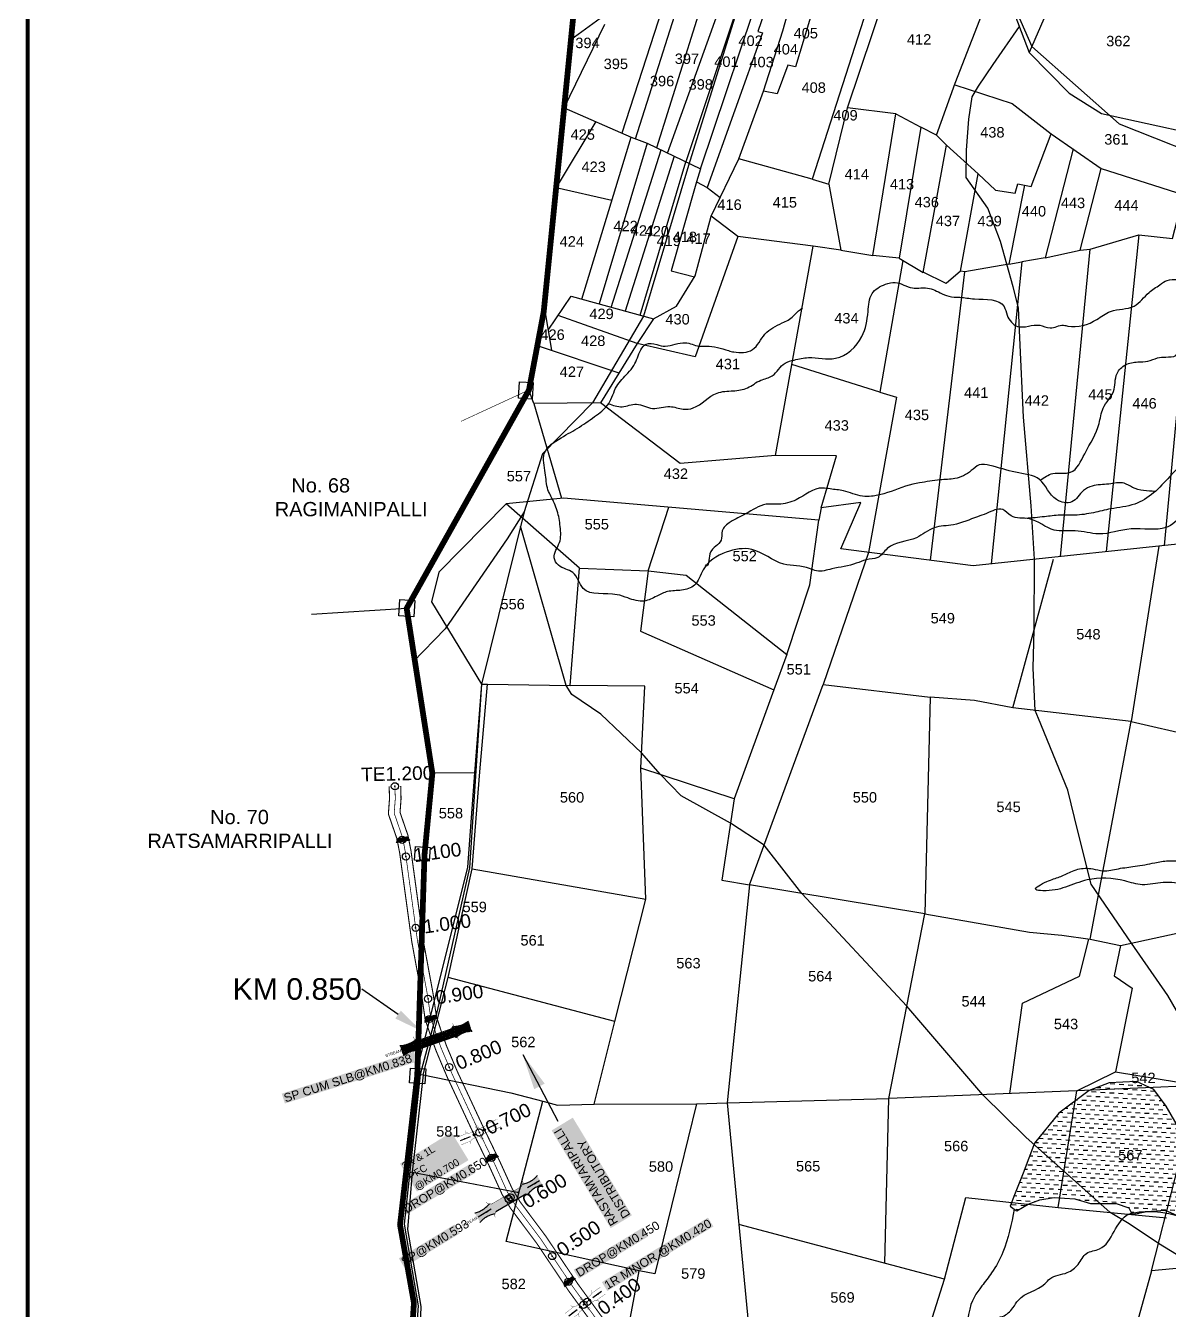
# Model space of a CAD drawing. Header units: millimetres. Extents: x 201998 to 206429, y 1598826 to 1606077.
# Drawn here: x 201998 to 203587, y 1601243 to 1603028 of the extents above; entities that cross this region are included whole.
import ezdxf
from ezdxf import colors
from ezdxf.entities.mleader import LeaderData, LeaderLine
from ezdxf.enums import TextEntityAlignment as Align
from ezdxf.math import Vec2, Vec3

# ---------------------------------------------------------------- set-up
doc = ezdxf.new("R2010")
doc.units = ezdxf.units.MM
doc.header["$PDMODE"] = 32
doc.header["$PDSIZE"] = 10
doc.linetypes.add('ACAD_ISO02W100', pattern=[15, 12, -3])
doc.linetypes.add('HIDDEN2', pattern=[0.1875, 0.125, -0.0625])
for name, color, linetype in [('CANAL1', 7, 'Continuous'), ('CSMark', 72, 'Continuous'), ('PLOTS', 7, 'Continuous'), ('PLOTS NO', 7, 'Continuous'), ('RE REMARKS', 7, 'Continuous'), ('ROADS', 1, 'Continuous'), ('STREAMS', 4, 'Continuous'), ('STRUCTURE', 5, 'Continuous'), ('TANKS', 4, 'Continuous'), ('TEXT', 1, 'Continuous'), ('text2', 7, 'Continuous'), ('VILLAGE BOUNDARY STONES', 1, 'Continuous'), ('VILLAGE BOUNDRY', 5, 'Continuous'), ('VILLAGE STONES', 240, 'Continuous')]:
    doc.layers.add(name, color=color, linetype=linetype)
doc.styles.get("Standard").update_dxf_attribs({"font": 'arial.ttf'})
doc.dimstyles.get("Standard").update_dxf_attribs({"dimtxt": 0.18, "dimasz": 0.18, "dimexe": 0.18, "dimexo": 0.0625, "dimgap": 0.09, "dimtad": 0, "dimtih": 1, "dimtoh": 1, "dimdec": 4, "dimzin": 0, "dimdsep": 46, "dimtxsty": 'Standard', "dimcen": 0.09, "dimadec": 0, "dimazin": 0, "dimtfac": 1, "dimtdec": 4, "dimtofl": 0, "dimtmove": 0, "dimatfit": 3, "dimfxl": 1, "dimtolj": 1, "dimtzin": 0, "dimarcsym": 0})

# ---------------------------------------------------------------- blocks, each defined once
blk = doc.blocks.new('DROP')
h = blk.add_hatch()
h.set_pattern_fill('ANSI31', color=1, scale=10, angle=45)
h.set_pattern_definition([(90, (-324.4107, -25.7687), (-1.25, 0), [])])
h.paths.add_polyline_path([(-9.9, -4.3), (-13.8, 4.1), (13.8, 4.1), (10.2, -4.3)])
at = {"layer": 'STRUCTURE', "color": 5, "const_width": 0.49}
blk.add_lwpolyline([(-9.9, -4.3), (-13.8, 4.1), (13.8, 4.1), (10.2, -4.3), (-9.9, -4.3)], dxfattribs=at)
at = {"layer": 'STRUCTURE', "color": 5}
blk.add_circle((0, 0), 1.33, dxfattribs=at)
blk = doc.blocks.new('OT')
at = {"layer": 'STRUCTURE', "color": 190}
for points, const_width in [([(769751.4, 1706595.8), (769729.4, 1706595.8)], 0.5), ([(769775.2, 1706601.8), (769775.2, 1706597.8), (769769.2, 1706593.8), (769761.8, 1706593.8), (769754.4, 1706593.8), (769748.4, 1706597.8), (769748.4, 1706601.8)], 0.5), ([(769761.8, 1706593.8), (769761.8, 1706581)], 2.5), ([(769751.4, 1706579), (769729.4, 1706579)], 0.5), ([(769748.4, 1706573), (769748.4, 1706577), (769754.4, 1706581), (769761.8, 1706581), (769761.8, 1706581), (769761.8, 1706581), (769769.2, 1706581), (769775.2, 1706577), (769775.2, 1706573)], 0.5)]:
    blk.add_lwpolyline(points, dxfattribs=dict(at, const_width=const_width))
at = {"layer": 'STRUCTURE', "color": 0}
blk.add_circle((769761.8, 1706587.4), 1.87, dxfattribs=at)
blk.add_leader([(769732.6, 1706587.4), (769753.8, 1706587.4)], dimstyle='Standard', override={"dimasz": 10, "dimgap": 0.09, "dimtad": 0}, dxfattribs=at)
blk = doc.blocks.new('SP')
at = {"layer": 'STRUCTURE'}
h = blk.add_hatch(dxfattribs=at)
h.set_pattern_fill('DASH', color=256, scale=8, style=0)
h.set_pattern_definition([(0, (0, 0), (1, 1), [1, -1])])
edge = h.paths.add_edge_path()
edge.add_spline(control_points=[(769825.7, 1706742.1), (769825.3, 1706741.8), (769823.8, 1706740.8), (769820.9, 1706740.3), (769817, 1706739.7), (769811.4, 1706738.9), (769804, 1706739.7), (769798.4, 1706741), (769795.6, 1706741.6)], knot_values=[0, 0, 0, 0, 1.613557, 5.24513, 8.624976, 13.470124, 22.190216, 30.746377, 30.746377, 30.746377, 30.746377], degree=3, periodic=0)
edge.add_line((769795.6, 1706741.6), (769792.6, 1706739.6))
edge.add_line((769792.6, 1706739.6), (769732.6, 1706739.6))
edge.add_line((769732.6, 1706739.6), (769729.6, 1706741.6))
edge.add_spline(control_points=[(769729.6, 1706741.6), (769726.9, 1706740.9), (769721.3, 1706739.5), (769713.9, 1706738.5), (769708.3, 1706739.1), (769704.4, 1706739.6), (769701.5, 1706740), (769700, 1706741), (769699.5, 1706741.3)], knot_values=[0, 0, 0, 0, 8.556161, 17.276253, 22.121402, 25.501247, 29.13282, 30.746377, 30.746377, 30.746377, 30.746377], degree=3, periodic=0)
edge.add_line((769699.5, 1706741.3), (769699.5, 1706722.1))
edge.add_spline(control_points=[(769699.5, 1706722.1), (769700, 1706722.4), (769701.4, 1706723.4), (769704.3, 1706724), (769708.2, 1706724.5), (769713.8, 1706725.3), (769721.2, 1706724.5), (769726.8, 1706723.3), (769729.6, 1706722.6)], knot_values=[0, 0, 0, 0, 1.613557, 5.24513, 8.624976, 13.470124, 22.190216, 30.746377, 30.746377, 30.746377, 30.746377], degree=3, periodic=0)
edge.add_line((769729.6, 1706722.6), (769732.6, 1706724.6))
edge.add_line((769732.6, 1706724.6), (769792.6, 1706724.6))
edge.add_line((769792.6, 1706724.6), (769795.6, 1706722.6))
edge.add_spline(control_points=[(769795.6, 1706722.6), (769798.4, 1706723.3), (769803.9, 1706724.8), (769811.3, 1706725.8), (769817, 1706725.1), (769820.9, 1706724.7), (769823.8, 1706724.2), (769825.2, 1706723.3), (769825.7, 1706723)], knot_values=[0, 0, 0, 0, 8.556161, 17.276253, 22.121402, 25.501247, 29.13282, 30.746377, 30.746377, 30.746377, 30.746377], degree=3, periodic=0)
edge.add_line((769825.7, 1706723), (769825.7, 1706742.1))
h.paths.add_polyline_path([(769764.2, 1706732.1, -1), (769761.1, 1706732.1, -1)], flags=0)
h.paths.add_polyline_path([(769761.1, 1706732.1, 1), (769764.2, 1706732.1, 1)], flags=16)
at = {"layer": 'STRUCTURE', "const_width": 0.628}
for points in [[(769726.6, 1706747.6), (769726.6, 1706743.6), (769732.6, 1706739.6), (769792.6, 1706739.6), (769798.6, 1706743.6), (769798.6, 1706747.6)], [(769726.6, 1706716.6), (769726.6, 1706720.6), (769732.6, 1706724.6), (769792.6, 1706724.6), (769798.6, 1706720.6), (769798.6, 1706716.6)]]:
    blk.add_lwpolyline(points, dxfattribs=at)
at = {"layer": 'STRUCTURE', "color": 3}
blk.add_lwpolyline([(769732.6, 1706724.6), (769792.6, 1706724.6)], dxfattribs=at)
blk.add_lwpolyline([(769732.6, 1706724.6), (769792.6, 1706724.6)], dxfattribs=at)
at = {"layer": 'STRUCTURE', "color": 0}
blk.add_circle((769762.6, 1706732.1), 1.55, dxfattribs=at)
at = {"layer": 'STRUCTURE'}
for points in [[(769699.5, 1706741.3), (769700.9, 1706740.5), (769704.4, 1706739.6), (769707.8, 1706739.2), (769712.6, 1706738.8), (769721.3, 1706739.7), (769729.6, 1706741.6)], [(769825.7, 1706742.1), (769824.3, 1706741.3), (769820.8, 1706740.3), (769817.5, 1706739.8), (769812.7, 1706739.2), (769804, 1706739.9), (769795.6, 1706741.6)], [(769699.5, 1706722.1), (769700.9, 1706723), (769704.4, 1706724), (769707.7, 1706724.5), (769712.5, 1706725), (769721.2, 1706724.4), (769729.6, 1706722.6)], [(769825.7, 1706723), (769824.3, 1706723.8), (769820.8, 1706724.7), (769817.4, 1706725.1), (769812.6, 1706725.5), (769803.9, 1706724.6), (769795.6, 1706722.6)]]:
    blk.add_spline(points, degree=3, dxfattribs=at)
at = {"layer": 'STRUCTURE', "color": 0}
blk.add_text('STREAM', height=5, dxfattribs=at).set_placement((769684.3, 1706732.1), align=Align.MIDDLE_CENTER)
for points in [[(769727.4, 1706732.1), (769700.8, 1706732.1)], [(769824.4, 1706732.1), (769800.5, 1706732.1)]]:
    blk.add_leader(points, dimstyle='Standard', override={"dimasz": 10, "dimgap": 0.09, "dimtad": 0}, dxfattribs=at)
blk = doc.blocks.new('SLB')
at = {"layer": 'STRUCTURE'}
h = blk.add_hatch(dxfattribs=at)
h.set_pattern_fill('DOTS', color=6, scale=20, angle=320.3722, style=0)
h.set_pattern_definition([(320.372247934, (-159.4327, -72.9564), (1.2786241598, 0.5641323054), [0, -1.25])])
h.paths.add_polyline_path([(769699.5, 1706871.1), (769699.5, 1706861.1), (769729.1, 1706861.1), (769732.1, 1706863.1), (769792.1, 1706863.1), (769795.1, 1706861.1), (769824.7, 1706861.1), (769824.7, 1706871.1), (769795.1, 1706871.1), (769792.1, 1706869.1), (769732.1, 1706869.1), (769729.1, 1706871.1)])
at = {"layer": 'STRUCTURE', "color": 6, "linetype": 'ACAD_ISO02W100', "ltscale": 0.5, "const_width": 0.5}
for points in [[(769699.5, 1706871.1), (769729.1, 1706871.1)], [(769795.1, 1706871.1), (769824.7, 1706871.1)], [(769699.5, 1706861.1), (769729.1, 1706861.1)], [(769795.1, 1706861.1), (769824.7, 1706861.1)]]:
    blk.add_lwpolyline(points, dxfattribs=at)
at = {"layer": 'STRUCTURE', "color": 6, "const_width": 0.628}
for points in [[(769726.1, 1706877.1), (769726.1, 1706873.1), (769732.1, 1706869.1), (769792.1, 1706869.1), (769798.1, 1706873.1), (769798.1, 1706877.1)], [(769726.1, 1706855.1), (769726.1, 1706859.1), (769732.1, 1706863.1), (769792.1, 1706863.1), (769798.1, 1706859.1), (769798.1, 1706855.1)]]:
    blk.add_lwpolyline(points, dxfattribs=at)
at = {"layer": 'STRUCTURE', "color": 6}
blk.add_lwpolyline([(769732.1, 1706863.1), (769792.1, 1706863.1)], dxfattribs=at)
blk.add_lwpolyline([(769732.1, 1706863.1), (769792.1, 1706863.1)], dxfattribs=at)
at = {"layer": 'STRUCTURE', "color": 0}
blk.add_circle((769762.1, 1706866.1), 1.24, dxfattribs=at)
for points in [[(769703.8, 1706866), (769726.7, 1706866)], [(769818.6, 1706865.8), (769795.7, 1706865.8)]]:
    blk.add_leader(points, dimstyle='Standard', override={"dimasz": 10, "dimgap": 0.09, "dimtad": 0}, dxfattribs=at)

msp = doc.modelspace()

# ---------------------------------------------------------------- hatches: boundary and pattern name
at = {"layer": 'TANKS'}
h = msp.add_hatch(dxfattribs=at)
h.set_pattern_fill('DASH', color=256, scale=1.9816, angle=-3.6104)
h.set_pattern_definition([(356.38964, (193844.571, 1595630.348), (6.67528, 5.8829062), [6.2915795, -6.2915795])])
h.paths.add_polyline_path([(203671.2, 1601308.3), (203670.3, 1601323.9), (203659.4, 1601338.8), (203652.2, 1601355.7), (203648, 1601379.6), (203638.3, 1601395.7), (203621.8, 1601428.7), (203612.7, 1601460.1), (203611.6, 1601477.2), (203601.3, 1601494), (203582.4, 1601526.9), (203565.3, 1601550.1), (203540.9, 1601561), (203503.1, 1601559.4), (203475.3, 1601548.9), (203433.2, 1601517), (203399.6, 1601475.7), (203383.5, 1601433.9), (203371.8, 1601403.5), (203365.8, 1601388), (203371.4, 1601383.9), (203375, 1601381.3), (203390.7, 1601390.7), (203406.8, 1601396.8), (203426.7, 1601399.9), (203455.4, 1601398), (203477.2, 1601391.8), (203512.8, 1601391.5), (203530.5, 1601385.5), (203535.3, 1601376.2), (203555.3, 1601380.7), (203580.7, 1601382.2), (203600.9, 1601373.4), (203614.8, 1601357.7), (203632.4, 1601342.1), (203646, 1601330), (203657.4, 1601319.1)])
h.paths.add_polyline_path([(203630.9, 1601474.7), (203704.8, 1601478.9), (203766.8, 1601476.3), (203842.7, 1601457.5), (203911.5, 1601434), (203963.3, 1601425.3), (204034.9, 1601399.5), (204047.6, 1601388.5), (204063.3, 1601375), (204062.3, 1601363.3), (204054.5, 1601354.4), (204035.9, 1601352.1), (204001.7, 1601355.9), (203958.9, 1601360.6), (203933.6, 1601363.4), (203918.1, 1601365.1), (203879.5, 1601365.7), (203855.4, 1601366.1), (203802.2, 1601378.9), (203750.1, 1601396.9), (203703.9, 1601409.8), (203644.8, 1601441.1), (203634.3, 1601457.9)])

# ---------------------------------------------------------------- linework, layer by layer
at = {"color": 5, "const_width": 5.6}
msp.add_lwpolyline([(202000.9, 1605698.7), (206425.5, 1605698.7), (206425.5, 1598829.6), (202000.9, 1598829.6)], close=True, dxfattribs=at)
at = {"layer": 'CANAL1', "color": 200, "const_width": 1.5}
for points in [[(202811.3, 1601189.5), (202752.3, 1601270.3), (202707.8, 1601336.6), (202671.6, 1601385), (202659.9, 1601404.3), (202642.6, 1601442.4), (202618.4, 1601492.7), (202583.3, 1601568), (202567.9, 1601604.5), (202560.7, 1601624.5), (202553, 1601647.6), (202548.3, 1601680), (202534.4, 1601755.4), (202517.6, 1601878.6), (202513.7, 1601898.7), (202501.9, 1601932.8), (202503.5, 1601954.2), (202503, 1601971.1)], [(202824.3, 1601198.8), (202765.4, 1601279.5), (202720.8, 1601345.9), (202684.9, 1601394), (202674.1, 1601411.8), (202657.1, 1601449.2), (202632.9, 1601499.5), (202597.9, 1601574.5), (202582.8, 1601610.3), (202575.8, 1601629.7), (202568.7, 1601651.3), (202564.1, 1601682.6), (202550.2, 1601757.9), (202533.4, 1601881.2), (202529.2, 1601902.8), (202518.1, 1601935), (202519.5, 1601953.8), (202519, 1601971.5)]]:
    msp.add_lwpolyline(points, dxfattribs=at)
at = {"layer": 'CANAL1', "color": 1, "linetype": 'HIDDEN2', "ltscale": 4, "const_width": 1}
msp.add_lwpolyline([(202817.8, 1601194.2), (202758.9, 1601274.9), (202714.3, 1601341.3), (202678.2, 1601389.5), (202667, 1601408), (202649.9, 1601445.8), (202625.6, 1601496.1), (202590.6, 1601571.2), (202575.3, 1601607.4), (202568.2, 1601627.1), (202560.8, 1601649.4), (202556.2, 1601681.3), (202542.3, 1601756.7), (202525.5, 1601879.9), (202521.4, 1601900.7), (202510, 1601933.9), (202511.5, 1601954), (202511, 1601971.3)], dxfattribs=at)
at = {"layer": 'PLOTS'}
for points in [[(203263.3, 1602876), (203289.4, 1602948.3), (203336.3, 1603069.9), (203346.5, 1603149), (203241.3, 1603176)], [(202962.8, 1603140.2), (202874.4, 1602858.3)], [(202845.3, 1602870.8), (202925.3, 1603123.4)], [(202889.6, 1602851), (202985.2, 1603116.5)], [(203004.8, 1603109.1), (202915.2, 1602838.7)], [(203364.9, 1603062.7), (203391.8, 1602990.7), (203447.6, 1602934.3), (203492.5, 1602906.1), (203619.5, 1602878), (203632.5, 1603045), (203586.3, 1603097.4), (203498.4, 1603112.1), (203485.9, 1603065.4), (203423.7, 1603062.9), (203391.8, 1602990.7)], [(202899.5, 1603104.8), (202826.3, 1602878.8)], [(202935.5, 1602828.9), (203026.7, 1603100.8)], [(203040.9, 1603095.4), (203015.3, 1603020.1), (203021.4, 1603018), (202944.5, 1602803.3)], [(203039.5, 1602430.9), (203092.1, 1602721.8), (202987.4, 1602735.1), (202950.5, 1602763.2), (202988.9, 1602843), (203022.9, 1602936.8), (203049.9, 1603021), (203070, 1603094.2), (203056.1, 1603100.5)], [(203106.1, 1603100.2), (203067.3, 1602970.6), (203056.6, 1602973.2), (203042.1, 1602933.5), (203023, 1602936.9)], [(203175, 1603077.2), (203090.6, 1602814.6), (202988.9, 1602843)], [(203090.6, 1602814.6), (203113.7, 1602807.6), (203139.8, 1602914), (203192.3, 1603071.4)], [(202746, 1602914), (202802.8, 1603030.2)], [(203288.6, 1602945.8), (203368.5, 1602919.8), (203422.7, 1602877.9), (203491.9, 1602829.8), (203606.9, 1602793.2), (203615, 1602818.7), (203620.3, 1602836.8), (203680.9, 1602821.2), (203692.5, 1602820.2), (203691.5, 1602808.6), (203675.4, 1602810), (203615, 1602818.7)], [(202746, 1602914), (202839, 1602873.3)], [(203130.5, 1602716.1), (203175, 1602708.5), (203206.9, 1602905.3), (203139.8, 1602914)], [(202790.1, 1602894.7), (202734.9, 1602803.1)], [(203206.9, 1602905.3), (203241.3, 1602887), (203211.3, 1602704.8), (203175, 1602708.5)], [(203211.3, 1602704.8), (203244.9, 1602685.2), (203277.3, 1602862), (203263.3, 1602876), (203241.3, 1602887)], [(203321.1, 1602822.1), (203345.3, 1602799.7), (203372.4, 1602795.1), (203376.2, 1602808.5), (203395, 1602804.4), (203422.7, 1602877.9)], [(202770.4, 1602648), (202839, 1602873.3), (202861.3, 1602864.6), (202935.5, 1602828.9), (202929.9, 1602811.1), (202944.5, 1602803.3), (202963, 1602789.2)], [(202861.3, 1602864.6), (202794.5, 1602641.4)], [(203296.4, 1602686.8), (203321.1, 1602822.1), (203277.3, 1602862)], [(202811.6, 1602636.7), (202880.8, 1602855.3)], [(202898.9, 1602846.5), (202830.7, 1602631.5)], [(203453, 1602856.8), (203414.3, 1602705.6), (203381.9, 1602699.8)], [(202851.6, 1602625.7), (202915.2, 1602838.7)], [(203414.3, 1602705.6), (203463, 1602716.1), (203491.9, 1602829.8)], [(202929.9, 1602811.1), (202894.5, 1602687.5), (202927, 1602678.9)], [(203113.7, 1602807.6), (203130.5, 1602716.1), (203092.1, 1602721.8)], [(203385.6, 1602806.4), (203363.7, 1602696.9), (203302.8, 1602686)], [(202734.9, 1602803.1), (202812.3, 1602785.7)], [(203463, 1602716.1), (203476.6, 1602717.3), (203544.4, 1602737.2), (203591, 1602732.5), (203606.9, 1602793.2)], [(202870, 1602620.7), (202901.9, 1602638.2), (202928.1, 1602680.6), (202950.5, 1602763.2)], [(202987.4, 1602735.1), (202928.2, 1602568), (202847.3, 1602586.4), (202796.6, 1602504)], [(203544.4, 1602737.2), (203499.1, 1602297.4)], [(203435.7, 1602290.7), (203476.6, 1602717.3)], [(203579.9, 1602306), (203619.6, 1602728.6)], [(203216.7, 1602701.7), (203184.4, 1602518.9), (203062.3, 1602557.1)], [(203363.7, 1602696.9), (203381.9, 1602699.8), (203339.4, 1602280.5)], [(203254.9, 1602285.3), (203302.8, 1602686), (203296.4, 1602686.8), (203276.5, 1602669.9), (203244.9, 1602685.4)], [(202723.7, 1602605.1), (202756, 1602652), (202870, 1602620.7), (202847.3, 1602586.4)], [(202718.4, 1602637.5), (202728.3, 1602577)], [(202847.3, 1602586.4), (202737.7, 1602625.5)], [(202708.8, 1602583.5), (202822.2, 1602545.7)], [(203102.9, 1602358.1), (203124.3, 1602430.4), (203039.5, 1602430.9), (202907.1, 1602419.6), (202796.6, 1602504), (202703.9, 1602503.2), (202697.2, 1602521.9)], [(203184.4, 1602518.9), (203207.6, 1602511.7), (203168.9, 1602296.2)], [(202703.9, 1602503.2), (202742.5, 1602371.4)], [(202542, 1601571.6), (202550.2, 1601570.6), (202584.9, 1601705.6), (202618.5, 1601856.4), (202628.8, 1601991.5), (202639.8, 1602113.3), (202754.4, 1602111.1), (202767.6, 1602274.3), (202665.7, 1602363.7)], [(204392.2, 1601613.4), (204265.5, 1601695.5), (203687.6, 1601836.3), (203710.5, 1602020.4), (203735.3, 1602266), (203646, 1602313), (203314.1, 1602277.8), (203130.3, 1602301), (203158.1, 1602365.7), (203102.9, 1602358.1), (203099.8, 1602341.2), (202745.3, 1602371.7), (202665.7, 1602363.7), (202571.9, 1602268.6), (202561.7, 1602227.7), (202631.4, 1602113.3), (202621.4, 1601990.2), (202563, 1601989.3)], [(202767.6, 1602274.3), (202862.7, 1602270.8), (202891.4, 1602359.1)], [(203055.3, 1602154.3), (203087.4, 1602251.4), (203099.8, 1602341.2)], [(203572, 1602305.1), (203533.5, 1602061.3)], [(203168.9, 1602296.2), (203105.8, 1602112.8), (203254.4, 1602095.2), (203247.1, 1601794), (203003.6, 1601834.4), (203105.8, 1602112.8)], [(203369.3, 1602080.2), (203425.6, 1602286.8)], [(202862.7, 1602270.8), (202852.1, 1602186.6), (203037.5, 1602105.5), (202982.3, 1601953.8), (202852.6, 1601996.5), (202858.1, 1602110.2), (202754.4, 1602111.1)], [(202862.7, 1602270.8), (202915.7, 1602264.5), (203055.3, 1602154.3), (203037.5, 1602105.5)], [(202631.4, 1602113.3), (202639.8, 1602113.3)], [(203247.1, 1601794), (203392.7, 1601768.5), (203437.6, 1601764.4), (203476.8, 1601758.9), (203533.5, 1602061.3), (203369.3, 1602080.2), (203315.9, 1602090.7), (203254.4, 1602095.2)], [(203533.5, 1602061.3), (203710.5, 1602020.4)], [(202621.4, 1601990.2), (202611.6, 1601859.1), (202542.3, 1601580.6)], [(202618.5, 1601856.4), (202859.4, 1601814.6), (202852.6, 1601996.5)], [(202982.3, 1601953.8), (202965, 1601840.7), (203003.6, 1601834.4)], [(203003.6, 1601834.4), (202972.7, 1601531.7), (203197.2, 1601537.4), (203247.1, 1601794)], [(202787.6, 1601529.7), (202816.6, 1601644.3), (202859.4, 1601814.6)], [(203679.9, 1601784.9), (203669.9, 1601702), (203627.5, 1601555.5), (203458.2, 1601548.1), (203512.1, 1601574.4), (203627.5, 1601555.5)], [(203476.8, 1601758.9), (203518.8, 1601750.2), (203680.6, 1601785.1)], [(203365.1, 1601544.3), (203382.6, 1601670), (203461.7, 1601707.4), (203474.9, 1601759.1)], [(203518.8, 1601750.2), (203509.9, 1601708.1), (203535.3, 1601690.7), (203512.1, 1601574.4)], [(202816.6, 1601644.3), (202584.9, 1601705.6)], [(202550.2, 1601570.6), (202535.1, 1601435.4), (202528.3, 1601355.6), (202547, 1601248.4), (202545.7, 1601212.2), (202534.7, 1601213.5)], [(202550.2, 1601570.6), (202671.9, 1601545.4), (202718.2, 1601533.3), (202736.6, 1601528.5), (202787.6, 1601529.7), (202929.8, 1601530.3), (202972.7, 1601531.7)], [(203951.5, 1601334.5), (203562.1, 1601298.1), (203627.5, 1601555.5)], [(203191.4, 1601308.6), (203197.2, 1601537.4)], [(203458.2, 1601548.1), (203197.2, 1601537.4)], [(203432.5, 1601386.1), (203458.2, 1601548.1)], [(202545.7, 1601212.2), (202633.9, 1601195.9), (202702.2, 1601180.3), (202823.1, 1601152.2), (202850.2, 1601298.2), (202665.4, 1601339.1), (202716.3, 1601533.8)], [(202972.7, 1601531.7), (202988.9, 1601362.6), (203001.6, 1601227.5), (202948, 1601216.1), (202928.9, 1601134.5), (202823.1, 1601152.2)], [(202929.8, 1601530.3), (202872.1, 1601294.2), (202850.2, 1601298.2)], [(202535.1, 1601435.4), (202680.6, 1601407.4), (202683.2, 1601407.4)], [(203274.6, 1601286.4), (203304.2, 1601400.2), (203432.5, 1601386.1), (203582.8, 1601371.6)], [(203233.4, 1601156.1), (203274.6, 1601286.4), (202988.9, 1601362.6)], [(203562.1, 1601298.1), (203482.1, 1601011.1)]]:
    msp.add_lwpolyline(points, dxfattribs=at)
at = {"layer": 'ROADS'}
for points in [[(203408, 1603331.1), (203393.2, 1603205.1), (203384.8, 1603142.8), (203358.1, 1603084.6), (203395.5, 1602999.1), (203516.8, 1602891.7), (203666.5, 1602832.3), (203747, 1602811.3), (204031.6, 1602509.2), (204064.9, 1602366.9), (204100.3, 1602344.7), (204136.5, 1602333.6), (204267.5, 1602224), (204286.5, 1602172.4), (204310.1, 1602094), (204312.7, 1602053), (204398.6, 1601967.4), (204403.5, 1601920.6), (204435.3, 1601898.6), (204416, 1601861.3)], [(203029.1, 1603200.9), (202964.2, 1603148.1), (202893.3, 1603107.6), (202816.3, 1603052.9), (202755.4, 1603008.2)], [(202996.6, 1603174.5), (203003.7, 1603105.8), (202918.8, 1602833.9), (202856.4, 1602624.4), (202785.5, 1602503.9), (202715.9, 1602433.3), (202690.3, 1602352.8), (202667.1, 1602315), (202581, 1602189.9), (202536, 1602143.8)], [(203608.8, 1601638.8), (203584.5, 1601680.6), (203534.1, 1601753.5), (203478.1, 1601835.3), (203474.1, 1601851.4), (203455.1, 1601927.8), (203445.6, 1601966.1), (203404.9, 1602065.6), (203400.4, 1602076.6), (203397.6, 1602135.3), (203398.9, 1602188.7), (203399.3, 1602286.9), (203394.7, 1602360.8), (203384.1, 1602484.3), (203379, 1602594.3), (203377, 1602635.8), (203369.8, 1602665.4), (203352.3, 1602728.1), (203334.4, 1602774.7), (203304.4, 1602816.9), (203304.9, 1602855.2), (203308.3, 1602898), (203313, 1602929), (203321.6, 1602944), (203342, 1602974.2), (203378.4, 1603026.7)], [(202690.3, 1602352.8), (202631.4, 1602113.3), (202614.4, 1601857.8), (202569.6, 1601659.2), (202546.1, 1601571.1), (202524, 1601363), (202543.5, 1601249.3), (202527.5, 1601036.9), (202547.3, 1600917.7), (202545.2, 1600732.2)], [(203802.1, 1601130.7), (203692.5, 1601252.7), (203638.4, 1601295.5), (203571.8, 1601336), (203530.8, 1601363.5), (203504.3, 1601379.2), (203387.3, 1601483.8), (203327.7, 1601542.7), (203222.2, 1601665.7), (203076.3, 1601822.3), (203023.7, 1601889.3), (202977.2, 1601920), (202908.7, 1601958), (202879.7, 1601987.6), (202853.6, 1602017.8), (202797.2, 1602071.7), (202756.8, 1602098.6), (202748.8, 1602111.2), (202685.3, 1602332.5)]]:
    msp.add_lwpolyline(points, dxfattribs=at)
at = {"layer": 'STREAMS'}
for points in [[(202807.8, 1602502.8), (202826.5, 1602498.6), (202846.6, 1602502.1), (202869, 1602496.3), (202892.9, 1602498.9), (202911.6, 1602495.2), (202925.2, 1602496.9), (202958.4, 1602517.6), (202980.8, 1602520.7), (203000.6, 1602524.9), (203019.2, 1602535.4), (203035.2, 1602541.6), (203052.9, 1602559.2), (203065.6, 1602563.5), (203085.3, 1602566.8), (203123.2, 1602565.9), (203159.6, 1602596.1), (203168.2, 1602631), (203173.8, 1602655.7), (203192.3, 1602668.8), (203206, 1602671.4), (203229.8, 1602663.6), (203248.2, 1602663.8), (203268.3, 1602657), (203280.3, 1602652.1), (203295.6, 1602650.6), (203316.1, 1602648.5), (203357.2, 1602637.8), (203361.4, 1602625.9), (203376, 1602610.1), (203406.6, 1602611.8), (203421.1, 1602608.1), (203439.9, 1602611.8), (203445.7, 1602610.7), (203486.1, 1602619.9), (203504.9, 1602631), (203537.9, 1602638.5), (203558.5, 1602657.4), (203573.4, 1602668), (203583.8, 1602674.2), (203610.1, 1602678.1), (203615.6, 1602685.8), (203655.6, 1602720.2), (203676, 1602720.7), (203696.9, 1602697.4), (203708.6, 1602680.7), (203716.8, 1602665.2), (203740.3, 1602645.4), (203750.7, 1602630.7), (203766.7, 1602600.7), (203768.8, 1602590.4), (203784.7, 1602589.3), (203818.5, 1602588.7), (203845.8, 1602581), (203858.9, 1602574.2), (203903.9, 1602564.4), (203921.1, 1602564.4), (203948, 1602558.4), (203957.6, 1602559.4), (203976.6, 1602556.5), (204001.7, 1602552.6), (204017.8, 1602553.7), (204023, 1602559.9), (204035.6, 1602572.1), (204055, 1602575.9), (204073.2, 1602606.7), (204103.1, 1602612.7), (204136.6, 1602620.7), (204140.6, 1602622.3), (204177.6, 1602617.7), (204197.3, 1602616.1), (204208, 1602617.4), (204215.9, 1602600.7), (204229.5, 1602556.2), (204234.1, 1602527.7), (204237.5, 1602480.6), (204253.7, 1602458.1), (204267.4, 1602446.7), (204269.4, 1602434.7), (204285.6, 1602418.5), (204309.2, 1602401), (204321.9, 1602386.6), (204346.1, 1602376), (204396, 1602356.4), (204432.4, 1602352.7), (204464.4, 1602353.2), (204476.3, 1602348.1), (204499.1, 1602327.3), (204522.7, 1602308), (204556.2, 1602260), (204575.4, 1602246.1), (204613.7, 1602231.7), (204621.1, 1602220.2), (204621.1, 1602219.6)], [(205092.1, 1602002.7), (205080.2, 1601972.8), (205058, 1601951), (205046.3, 1601920.1), (205018, 1601917.3), (204995.2, 1601918.2), (204965.2, 1601912.2), (204950.1, 1601912.4), (204939.1, 1601917), (204912.3, 1601922), (204892.6, 1601928.5), (204868.8, 1601941.7), (204859.4, 1601946.3), (204826.8, 1601956.7), (204812.7, 1601968.7), (204814.9, 1601988.8), (204821.3, 1602018.8), (204806.5, 1602042.1), (204795.9, 1602065.8), (204778.7, 1602089.9), (204759.9, 1602103.8), (204741.9, 1602134.2), (204728.9, 1602161.3), (204720.5, 1602171.1), (204692.2, 1602196.8), (204653.3, 1602210.3), (204627.2, 1602218.7), (204618.4, 1602220.3), (204608.1, 1602217.6), (204596.9, 1602220.6), (204586.4, 1602226.6), (204575.9, 1602229.4), (204550, 1602226.9), (204544.7, 1602226.4), (204517.2, 1602237.8), (204501, 1602236.7), (204482.8, 1602239.8), (204467.7, 1602246.1), (204451.7, 1602246.8), (204443.2, 1602247.1), (204411.3, 1602262.2), (204393.8, 1602263.3), (204376.1, 1602271.4), (204363.2, 1602282.2), (204345, 1602282.1), (204335.4, 1602285.5), (204297.3, 1602317.4), (204288.3, 1602331.1), (204278.1, 1602342.4), (204253.3, 1602351.9), (204231.2, 1602357.2), (204216.2, 1602361.4), (204206.8, 1602364.8), (204194.9, 1602370.1), (204185.8, 1602378), (204182, 1602389.8), (204178.8, 1602401.1), (204175.8, 1602407.6), (204154.1, 1602424.4), (204134.9, 1602422.8), (204121.2, 1602418.3), (204096.1, 1602422.9), (204083.5, 1602422), (204064, 1602414.3), (204047.7, 1602415.3), (204032.3, 1602412.6), (204003.2, 1602395.5), (203993.1, 1602389.7), (203985.7, 1602388.5), (203952.6, 1602369.8), (203936.6, 1602359.8), (203913.8, 1602358.2), (203902.9, 1602357.2), (203873.7, 1602340.7), (203852.3, 1602325.8), (203835.1, 1602322), (203827.1, 1602323.2), (203814.5, 1602330.3), (203787.3, 1602339.6), (203769.9, 1602343.6), (203751, 1602346.8), (203733.9, 1602350.2), (203720, 1602361.1), (203697.8, 1602370.1), (203682.9, 1602377.8), (203659, 1602380.9), (203637.6, 1602384.8), (203625.6, 1602375.8), (203582.2, 1602330.7), (203533.5, 1602328.9), (203488.7, 1602321.9), (203455.9, 1602326.3), (203426.7, 1602327.3), (203392.3, 1602342.8), (203366.8, 1602347.2), (203355.2, 1602355.8), (203332.8, 1602350.3), (203320.3, 1602345.8), (203286.7, 1602334.6), (203260.2, 1602330.3), (203235.3, 1602316.6), (203194.9, 1602301.5), (203181.6, 1602289), (203165.4, 1602286), (203151.9, 1602281.1), (203117.9, 1602273.3), (203096.8, 1602270.6), (203086.9, 1602274.1), (203051.1, 1602280), (203006.6, 1602300.3), (202971.2, 1602296.6), (202939, 1602271.9), (202927.2, 1602250.6), (202909.2, 1602243.7), (202889.7, 1602241.8), (202874.6, 1602235.5), (202857.4, 1602228.7), (202834.4, 1602232.9), (202819.5, 1602237.5), (202772.4, 1602246.3), (202758.2, 1602268.3), (202738.1, 1602278.4), (202732.3, 1602288.7), (202739.5, 1602309.8), (202740.6, 1602332), (202736.4, 1602354), (202727.7, 1602374.2), (202723.6, 1602383.3), (202719.9, 1602406.7), (202718.5, 1602433.7), (202741.9, 1602455.5), (202767.2, 1602470.4), (202791.2, 1602487.1), (202808, 1602503.1), (202819.1, 1602527.1), (202834.7, 1602545.4), (202843, 1602556), (202852.6, 1602577.6), (202859.9, 1602585.7), (202874.7, 1602584.9), (202886.6, 1602582.8), (202914.3, 1602587.6), (202933.5, 1602582.8), (202943.5, 1602582.7), (202958.9, 1602581), (202974.3, 1602576.5), (202981.8, 1602574.7), (203007.6, 1602577.9), (203025, 1602599.6), (203049.1, 1602615), (203064.4, 1602624.3), (203071.4, 1602631.7), (203077.5, 1602635.8)], [(203768.8, 1602590.4), (203754.6, 1602589.1), (203747.1, 1602565.8), (203741.2, 1602561.1), (203707.8, 1602510.2), (203699.2, 1602496.9), (203679.2, 1602486), (203633.7, 1602438.3), (203610.3, 1602423), (203564.8, 1602378.9), (203538.7, 1602363.4), (203505.2, 1602356.7), (203481.5, 1602351.4), (203455.5, 1602348), (203434.8, 1602348), (203413.3, 1602345.8), (203387.6, 1602343.4)], [(203407.5, 1602396.4), (203425, 1602405.8), (203449.5, 1602407.6), (203469.2, 1602433.4), (203489.2, 1602475.2), (203494.8, 1602496.6), (203509, 1602519.8), (203514.1, 1602544.8), (203525.8, 1602556.9), (203542.9, 1602560.8), (203556.8, 1602561.8), (203570.5, 1602566.4), (203581.8, 1602567.7), (203595.6, 1602570), (203600.5, 1602579)], [(203567.1, 1602380.9), (203535.6, 1602386.6), (203524, 1602392.2), (203502.5, 1602391.2), (203479.6, 1602388.4), (203467.5, 1602382.2), (203451.4, 1602366.4), (203430.2, 1602369.5), (203406.4, 1602397.4), (203373, 1602407.5), (203337.5, 1602417.1), (203322.5, 1602417.7), (203311.6, 1602409.8), (203288.9, 1602398.8), (203268.2, 1602397.1), (203239.6, 1602392.7), (203230.2, 1602390.9), (203190.3, 1602377.7), (203173.1, 1602374.3), (203160.6, 1602374.2), (203134.1, 1602381.9), (203115.4, 1602384.4), (203104.9, 1602385.7), (203068.3, 1602369.4), (203043.9, 1602363.3), (203026.9, 1602363.1), (202998.2, 1602349.9), (202976.9, 1602338.4), (202965.6, 1602326), (202964.1, 1602313.2), (202948.5, 1602294.1), (202943.1, 1602278), (202942.1, 1602278.8)], [(204953.6, 1601911.7), (204920.1, 1601905.4), (204895, 1601885.2), (204873.5, 1601855.9), (204840.6, 1601851.4), (204801.3, 1601859.8), (204783.9, 1601863.5), (204755.7, 1601871.1), (204741.7, 1601872.7), (204724.1, 1601873.1), (204710.9, 1601881.4), (204684.6, 1601883.1), (204666.7, 1601894.4), (204637.5, 1601893.3), (204611.3, 1601886.1), (204584.6, 1601894.7), (204566.7, 1601903.9), (204546, 1601917.6), (204521.4, 1601921.5), (204483.8, 1601898.4), (204433.9, 1601896.2), (204383.2, 1601891.4), (204328.3, 1601887.6), (204307.1, 1601856.9), (204287.6, 1601838.9), (204277.3, 1601826.1), (204266.9, 1601816), (204253.1, 1601806.1), (204241.5, 1601803.8), (204226.4, 1601797.9), (204209.1, 1601793.5), (204190.1, 1601793.3), (204184.7, 1601775.6), (204166.6, 1601756.3), (204151.3, 1601746.7), (204131.1, 1601733.9), (204106.2, 1601722.8), (204092.6, 1601723.2), (204083.3, 1601733.7), (204061.8, 1601759.7), (204035, 1601775.6), (204026.7, 1601789.1), (203992, 1601801.9), (203969.5, 1601803.9), (203959.7, 1601813.9), (203946.3, 1601817.9), (203926.8, 1601817.1), (203897, 1601811.6), (203868.6, 1601818.6), (203835.4, 1601817), (203808.4, 1601830.8), (203779.2, 1601832.7), (203761.3, 1601832.7), (203743.6, 1601843.3), (203724.2, 1601844), (203703.4, 1601839.5), (203673.7, 1601842.5), (203662, 1601840.1), (203643.4, 1601837), (203626.1, 1601837.6), (203609.7, 1601836.5), (203578.2, 1601837.6), (203549.2, 1601834.5), (203524.8, 1601839.8), (203472.6, 1601841.2), (203442.5, 1601831.2), (203410.8, 1601826.2), (203401.3, 1601827.8), (203416.4, 1601839), (203434.1, 1601845.3), (203450, 1601852.5), (203459.5, 1601856), (203480.3, 1601856.6), (203494.6, 1601853.9), (203516, 1601856.8), (203539.1, 1601860.1), (203566.4, 1601865.1), (203585.3, 1601867.8), (203598.5, 1601867.6), (203614.2, 1601869.5), (203625, 1601873.2), (203644.1, 1601873.4), (203662.1, 1601876), (203682.1, 1601881.3), (203698.4, 1601882.6), (203714.5, 1601877.5), (203732, 1601871.6), (203743.1, 1601869.1), (203774.6, 1601866.9), (203805.3, 1601855), (203819.6, 1601848.3), (203831.1, 1601845.6), (203849.6, 1601846.5), (203865.5, 1601847), (203871.8, 1601843.8), (203896.4, 1601832.5), (203920.9, 1601831.1), (203932.4, 1601824.9), (203954, 1601816.6)], [(204185.7, 1601780), (204197.4, 1601761.5), (204203.1, 1601740.3), (204222.6, 1601723.6), (204225.5, 1601700.9), (204211.3, 1601684), (204205.8, 1601665.9), (204193.2, 1601647.5), (204189.7, 1601628.7), (204172.7, 1601610.6), (204163.9, 1601594.7), (204157.8, 1601574.8), (204137.4, 1601546.6), (204125.5, 1601516.5), (204113.1, 1601501.8), (204112.3, 1601475.3), (204092.7, 1601439.8), (204081.5, 1601402.5), (204071.4, 1601377.6), (204067.2, 1601365.6), (204077.4, 1601333), (204078.4, 1601315.6), (204075.2, 1601269.7), (204067.4, 1601265.4), (204050.3, 1601270.2), (204027.7, 1601285.3), (204012.6, 1601299.2), (203993.4, 1601298), (203972.7, 1601299.3), (203942.8, 1601295.7), (203924.4, 1601296.2), (203904.6, 1601301.6), (203878.1, 1601285.5), (203853.8, 1601263.2), (203841.8, 1601245.9), (203838, 1601229.1), (203822, 1601195.9), (203812.1, 1601188), (203800.1, 1601167.4), (203788.1, 1601146.6), (203780, 1601127.4), (203771.2, 1601112.8), (203742.8, 1601081.3), (203730.4, 1601036.5), (203722.3, 1601018.1), (203712.4, 1600985.9), (203693.2, 1600951.6), (203678.4, 1600938.3), (203670.4, 1600930.1), (203659, 1600901.3), (203641.5, 1600874.9), (203631.1, 1600850.8), (203618, 1600840), (203603.1, 1600826.8), (203576.4, 1600791.8), (203552.6, 1600770.4), (203519.9, 1600700), (203499.2, 1600657.8), (203505.9, 1600643.2), (203498.8, 1600613.7), (203501.7, 1600598.2), (203485.4, 1600566.1), (203481.4, 1600533.6), (203467.6, 1600522.8), (203426, 1600454.1), (203420.2, 1600428.7), (203411, 1600415.4), (203409.9, 1600393.5), (203393.8, 1600358.4), (203391.8, 1600342.8), (203383.7, 1600318.3), (203389.8, 1600283.4), (203394.2, 1600266.5), (203400.9, 1600224.8), (203410.3, 1600202.9), (203409.6, 1600184.7), (203426.6, 1600165.5), (203432.1, 1600148.7), (203437.4, 1600131.5), (203452.6, 1600101.5), (203457.1, 1600084.1), (203461.3, 1600077.5)], [(202982.4, 1599800.1), (202999, 1599819.6), (202992.5, 1599860.7), (203002.3, 1599886.7), (203004.2, 1599900.6), (203016.4, 1599920.9), (203017, 1599941.6), (203005.3, 1599962.3), (202994.7, 1599977), (202992.6, 1600000.4), (202988.1, 1600017.1), (202976.9, 1600037.8), (202979.8, 1600055.7), (202977.4, 1600087.8), (202975.2, 1600094.3), (202967.8, 1600120.2), (202942.5, 1600149.2), (202931.4, 1600168.6), (202937.7, 1600182), (202953.5, 1600196.3), (202961.4, 1600206.4), (202976.4, 1600243.7), (202984.6, 1600260.4), (202998.7, 1600290.6), (203034.4, 1600324.3), (203044.9, 1600350.3), (203051.8, 1600376.4), (203060.7, 1600391), (203060.6, 1600417.3), (203063, 1600426.9), (203073.8, 1600433.1), (203085.3, 1600459.4), (203099, 1600474.3), (203117.8, 1600517.8), (203132.3, 1600545.5), (203143.2, 1600588.1), (203155.7, 1600609.8), (203166.9, 1600634.6), (203184.4, 1600656.2), (203192.6, 1600696.8), (203209.9, 1600717.2), (203209.5, 1600737.6), (203211.7, 1600750.9), (203226.3, 1600770.4), (203223.1, 1600802), (203220.5, 1600821.7), (203228, 1600840.8), (203228.2, 1600865.7), (203237.1, 1600914), (203236.7, 1600935.3), (203249.1, 1600958.1), (203250.7, 1600984.4), (203252.2, 1601006.8), (203259.1, 1601035.1), (203265.9, 1601060.5), (203267.5, 1601077.1), (203269, 1601082.2), (203260.5, 1601127.7), (203270.3, 1601158), (203297.6, 1601203.3), (203317, 1601209.6), (203333.8, 1601229.3), (203354.9, 1601234.8), (203369.5, 1601246.6), (203377.1, 1601257.6), (203413.7, 1601280.1), (203420.9, 1601287.2), (203444.9, 1601295.7), (203459.9, 1601307.1), (203471.7, 1601322.4), (203489.5, 1601328.6), (203530.3, 1601376.7), (203540.3, 1601379.3), (203574.7, 1601379.6), (203615, 1601363.5), (203632.4, 1601334.6), (203662.3, 1601316.1), (203673.6, 1601305.2), (203688.4, 1601284.8), (203713.5, 1601268), (203722.7, 1601249.1), (203739.9, 1601236.4), (203753.8, 1601219.4), (203760.2, 1601205.3), (203767.5, 1601193.7), (203776.8, 1601189.7), (203784.9, 1601177.6), (203796.9, 1601161.6), (203795.9, 1601162.2)], [(203371.4, 1601383.9), (203355.4, 1601323.9), (203339.9, 1601295.3), (203326.4, 1601277.2), (203307.8, 1601237.5), (203300.3, 1601204.2), (203298.9, 1601209)]]:
    msp.add_spline(points, degree=3, dxfattribs=at)
at = {"layer": 'TANKS'}
msp.add_lwpolyline([(203601.3, 1601494), (203582.4, 1601526.9), (203565.3, 1601550.1), (203540.9, 1601561), (203503.1, 1601559.4), (203475.3, 1601548.9), (203433.2, 1601517), (203399.6, 1601475.7), (203383.5, 1601433.9), (203371.8, 1601403.5), (203365.8, 1601388), (203371.4, 1601383.9), (203375, 1601381.3), (203390.7, 1601390.7), (203406.8, 1601396.8), (203426.7, 1601399.9), (203455.4, 1601398), (203477.2, 1601391.8), (203512.8, 1601391.5), (203530.5, 1601385.5), (203535.3, 1601376.2), (203555.3, 1601380.7), (203580.7, 1601382.2), (203600.9, 1601373.4)], dxfattribs=at)
at = {"layer": 'text2', "color": 2, "linetype": 'Continuous'}
for p in [(202511, 1601971.3), (202526.3, 1601873.7), (202539.8, 1601774.6), (202557, 1601676.1), (202586.4, 1601581.1), (202628.4, 1601490.3), (202671.7, 1601400.2), (202729.5, 1601318.7)]:
    msp.add_point(p, dxfattribs=at)
at = {"layer": 'text2', "color": 3, "linetype": 'Continuous'}
for p in [(202521, 1601897, 9), (202559, 1601648, 8), (202568, 1601621, 7), (202645, 1601455, 6), (202669, 1601398, 5), (202752, 1601283, 4), (202773, 1601251, 2), (202778, 1601255, 3)]:
    msp.add_point(p, dxfattribs=at)
at = {"layer": 'VILLAGE BOUNDARY STONES'}
for points in [[(202684.1, 1602533.4), (202703.2, 1602532.2), (202701.7, 1602509.3), (202682.7, 1602510.5)], [(202517.7, 1602230.6), (202538.7, 1602229.3), (202537.3, 1602206.7), (202516.2, 1602208)], [(202539.5, 1601887.6), (202559.9, 1601886.3), (202558.7, 1601867.3), (202538.3, 1601868.6)], [(202532.7, 1601579.9), (202553.9, 1601578.6), (202552.6, 1601558.1), (202531.4, 1601559.4)]]:
    msp.add_lwpolyline(points, close=True, dxfattribs=at)
at = {"layer": 'VILLAGE BOUNDRY'}
for points, const_width in [([(202761.2, 1603065.7), (202717.7, 1602630.7), (202697.2, 1602521.9), (202527.3, 1602218.5), (202563, 1601989.3), (202552.1, 1601876), (202542, 1601569.1), (202518.1, 1601362.1), (202537.4, 1601253.5), (202522.1, 1601025.9)], 8), ([(202697.2, 1602521.9), (202602.8, 1602478.3)], 0.793)]:
    msp.add_lwpolyline(points, dxfattribs=dict(at, const_width=const_width))
msp.add_lwpolyline([(202527.3, 1602218.5), (202395.3, 1602209.8)], dxfattribs=at)

# ---------------------------------------------------------------- block references
for p, xscale, yscale, zscale, rotation in [((202522.1, 1601897.2), 0.6999999999999998, 0.6999999999999998, 0.6999999999999998, 190.9725517123769), ((202561, 1601648.7), 0.7, 0.7, 0.7, 197.4807070049315), ((202645.2, 1601455.1), 0.7, 0.7, 0.7, 205.9203325494247), ((202753, 1601283.6), 0.7, 0.7, 0.7, 216.5043066866796)]:
    msp.add_blockref('DROP', p, dxfattribs=dict(xscale=xscale, yscale=yscale, zscale=zscale, rotation=rotation))
at = {"layer": 'STRUCTURE', "color": 0}
for name, p, xscale, yscale, zscale, rotation in [('SP', (68334.9, 109816.2, 7), 0.8, 0.8, 0.8, 19.13446524292449), ('SLB', (84848.3, 108324.5, 7), 0.8, 0.8, 0.8, 19.76698885172873), ('OT', (179392, 2911798.1), 0.7, 0.7, 0.7, 205.2941681172871), ('OT', (172558.1, 291321.7), 0.6999999999999998, 0.6999999999999998, 0.6999999999999998, 22.96343343370828), ('SP', (364779.5, 112364.6, 5), 0.8, 0.8, 0.8, 30.48941088642761), ('OT', (-54346, 2886295.5), 0.7, 0.7, 0.7, 215.5929793721658), ('OT', (495272.5, 323797.8), 0.7, 0.7, 0.7, 37.17487043573458)]:
    msp.add_blockref(name, p, dxfattribs=dict(at, xscale=xscale, yscale=yscale, zscale=zscale, rotation=rotation))

# ---------------------------------------------------------------- texts
at = {"layer": 'CSMark', "color": 1}
for s, rotation, p in [('TE1.200', 1.4647, (202464, 1601987.6)), ('1.100', 7.7681, (202537.2, 1601875.2)), ('1.000', 7.7681, (202550.7, 1601776.1)), ('0.900', 8.2889, (202567.8, 1601677.7)), ('0.800', 22.9008, (202596.6, 1601585.4)), ('0.700', 25.7209, (202638.3, 1601495.1)), ('0.600', 31.2668, (202690.5, 1601392.1)), ('0.500', 33.8756, (202738.6, 1601324.8)), ('0.400', 36.1407, (202795.6, 1601243.2))]:
    msp.add_text(s, height=19, rotation=rotation, dxfattribs=at).set_placement(p, align=Align.MIDDLE_LEFT)
at = {"layer": 'PLOTS NO'}
for s, p in [('405', (203064.8, 1603010.3)), ('394', (202761.6, 1602996.8)), ('402', (202988.2, 1602999.8)), ('404', (203037.1, 1602988)), ('412', (203222.2, 1603001.7)), ('362', (203499, 1602999.4)), ('395', (202801, 1602967.7)), ('397', (202899.7, 1602974.8)), ('401', (202954.6, 1602970.7)), ('403', (203003.4, 1602970.2)), ('396', (202865.2, 1602943.8)), ('398', (202918.9, 1602939.1)), ('408', (203075.8, 1602934.7)), ('409', (203120, 1602896.3)), ('425', (202755, 1602869.5)), ('438', (203324, 1602872.6)), ('361', (203496.3, 1602862.8)), ('423', (202770.2, 1602824.7)), ('414', (203135.7, 1602814.5)), ('413', (203198.5, 1602800.5)), ('416', (202958.9, 1602772.1)), ('415', (203035.7, 1602775.3)), ('436', (203232.9, 1602775.6)), ('443', (203436, 1602774.5)), ('440', (203381.7, 1602762.9)), ('444', (203510.2, 1602771.2)), ('422', (202814.5, 1602742.4)), ('421', (202838.6, 1602736.2)), ('437', (203262.3, 1602749.5)), ('439', (203320.2, 1602749.3)), ('424', (202739.8, 1602721)), ('420', (202857.9, 1602735.2)), ('419', (202874.5, 1602721.9)), ('418', (202896.8, 1602727.3)), ('417', (202916, 1602724.9)), ('429', (202781.1, 1602620.4)), ('430', (202886.7, 1602612.9)), ('434', (203121.3, 1602614.3)), ('426', (202713.1, 1602591.5)), ('428', (202769.5, 1602583)), ('427', (202739.9, 1602540)), ('431', (202956.6, 1602550.7)), ('441', (203301.6, 1602510.9)), ('445', (203474.1, 1602508.4)), ('442', (203385.7, 1602500)), ('446', (203535.4, 1602496.1)), ('435', (203219.2, 1602480)), ('433', (203107.8, 1602465.4)), ('432', (202884.4, 1602398.3)), ('557', (202666.3, 1602394.9)), ('555', (202774.5, 1602328.1)), ('552', (202979.9, 1602283.9)), ('556', (202657.6, 1602217.1)), ('553', (202922.9, 1602194.4)), ('549', (203255.1, 1602197.6)), ('548', (203457.4, 1602175.3)), ('551', (203055, 1602126.6)), ('554', (202899.3, 1602100.3)), ('560', (202740.1, 1601948.7)), ('550', (203146.9, 1601948.7)), ('545', (203346.5, 1601935.4)), ('558', (202571.9, 1601926.7)), ('559', (202604.9, 1601796.4)), ('561', (202685.4, 1601750.1)), ('563', (202901.8, 1601718.3)), ('564', (203085, 1601700.2)), ('544', (203298, 1601665.3)), ('543', (203426.3, 1601633.8)), ('562', (202672.5, 1601608.8)), ('542', (203533.8, 1601558.9)), ('581', (202568.3, 1601484.6)), ('566', (203273.7, 1601464.2)), ('567', (203515.7, 1601451.5)), ('580', (202863.7, 1601435.8)), ('565', (203068.1, 1601436.2)), ('582', (202659.1, 1601272.7)), ('579', (202908.5, 1601287.1)), ('569', (203115.8, 1601253.9))]:
    msp.add_text(s, height=14.5, dxfattribs=at).set_placement(p)
at = {"layer": 'STRUCTURE', "color": 5, "attachment_point": 1, "bg_fill": 1, "box_fill_scale": 1.1, "bg_fill_color": 7, "bg_fill_true_color": 16777215, "bg_fill_transparency": 0}
for s, insert, char_height, width, rotation in [('SP CUM SLB@KM0.838', (202355.3, 1601543.5), 12, 190.272, 17.645), ('{\\C1;RASTAMVARIPALLI DISTRIBUTORY }', (202811.1, 1601359.1), 12, 156.137, 121.1514), ('2R & 1L PFC @KM0.700', (202519.4, 1601446.7), 10, 81.846, 31.336), ('DROP@KM0.650', (202521.2, 1601388), 12, 109.889, 31.336), ('SP@KM0.593', (202518.1, 1601315), 12, 88.163, 31.336), ('DROP@KM0.450', (202760.8, 1601299.3), 12, 109.889, 31.336), ('1R MINOR @KM0.420', (202800.2, 1601282), 12, 170.052, 31.336)]:
    msp.add_mtext(s, dxfattribs=dict(at, insert=insert, char_height=char_height, width=width, rotation=rotation))
at = {"layer": 'TEXT', "char_height": 19.816, "width": 130.083, "attachment_point": 1}
for s, insert in [('   No. 68 RAGIMANIPALLI', (202344.1, 1602399.3)), ('\\pi25.97726;No. 70 \\P\\pi-61.07932;RATSAMARRIPALLI', (202228.4, 1601938.5))]:
    msp.add_mtext(s, dxfattribs=dict(at, insert=insert))

# ---------------------------------------------------------------- leaders
at = {"layer": 'RE REMARKS', "color": 1}
msp.add_leader([(202688.5, 1601598.6), (202737.4, 1601505.9)], dimstyle='Standard', override={"dimasz": 50}, dxfattribs=at)
at = {"layer": 'VILLAGE STONES', "color": 1}
ml = msp.add_multileader_mtext('Standard', dxfattribs=at)
ml.set_content('KM 0.850', color=1)
ml.set_leader_properties()
ml.build(insert=Vec2(0, 0))
ml.multileader.update_dxf_attribs({"dogleg_length": 0.36, "arrow_head_size": 40})
ctx = ml.context
ctx.base_point, ctx.char_height, ctx.arrow_head_size, ctx.landing_gap_size, ctx.plane_origin = Vec3(202290.6, 1601689.5), 30, 40, 0.09, Vec3(202074.2, 1601698.1)
ctx.text_align_type = 2
notes = []
notes.append((ctx, [(1, (1, 1, 0), (202465.1, 1601689.5), (-1, 0), 1.396927018504357e-11, [(0, [(202548.1, 1601631.1)], 0, [])])]))
ctx.mtext.insert, ctx.mtext.alignment, ctx.mtext.flow_direction = Vec3(202465, 1601704.7), 3, 5
for ctx, leaders in notes:
    for number, flags, end, landing, length, lines in leaders:
        leader = LeaderData()
        leader.index, (leader.has_last_leader_line, leader.has_dogleg_vector, leader.attachment_direction) = number, flags
        leader.last_leader_point, leader.dogleg_vector, leader.dogleg_length = Vec3(end), Vec3(landing), length
        for number, points, colour, breaks in lines:
            line = LeaderLine()
            line.index, line.vertices, line.color, line.breaks = number, Vec3.list(points), colors.encode_raw_color(colour), breaks
            leader.lines.append(line)
        ctx.leaders.append(leader)

doc.saveas('drawing.dxf')
